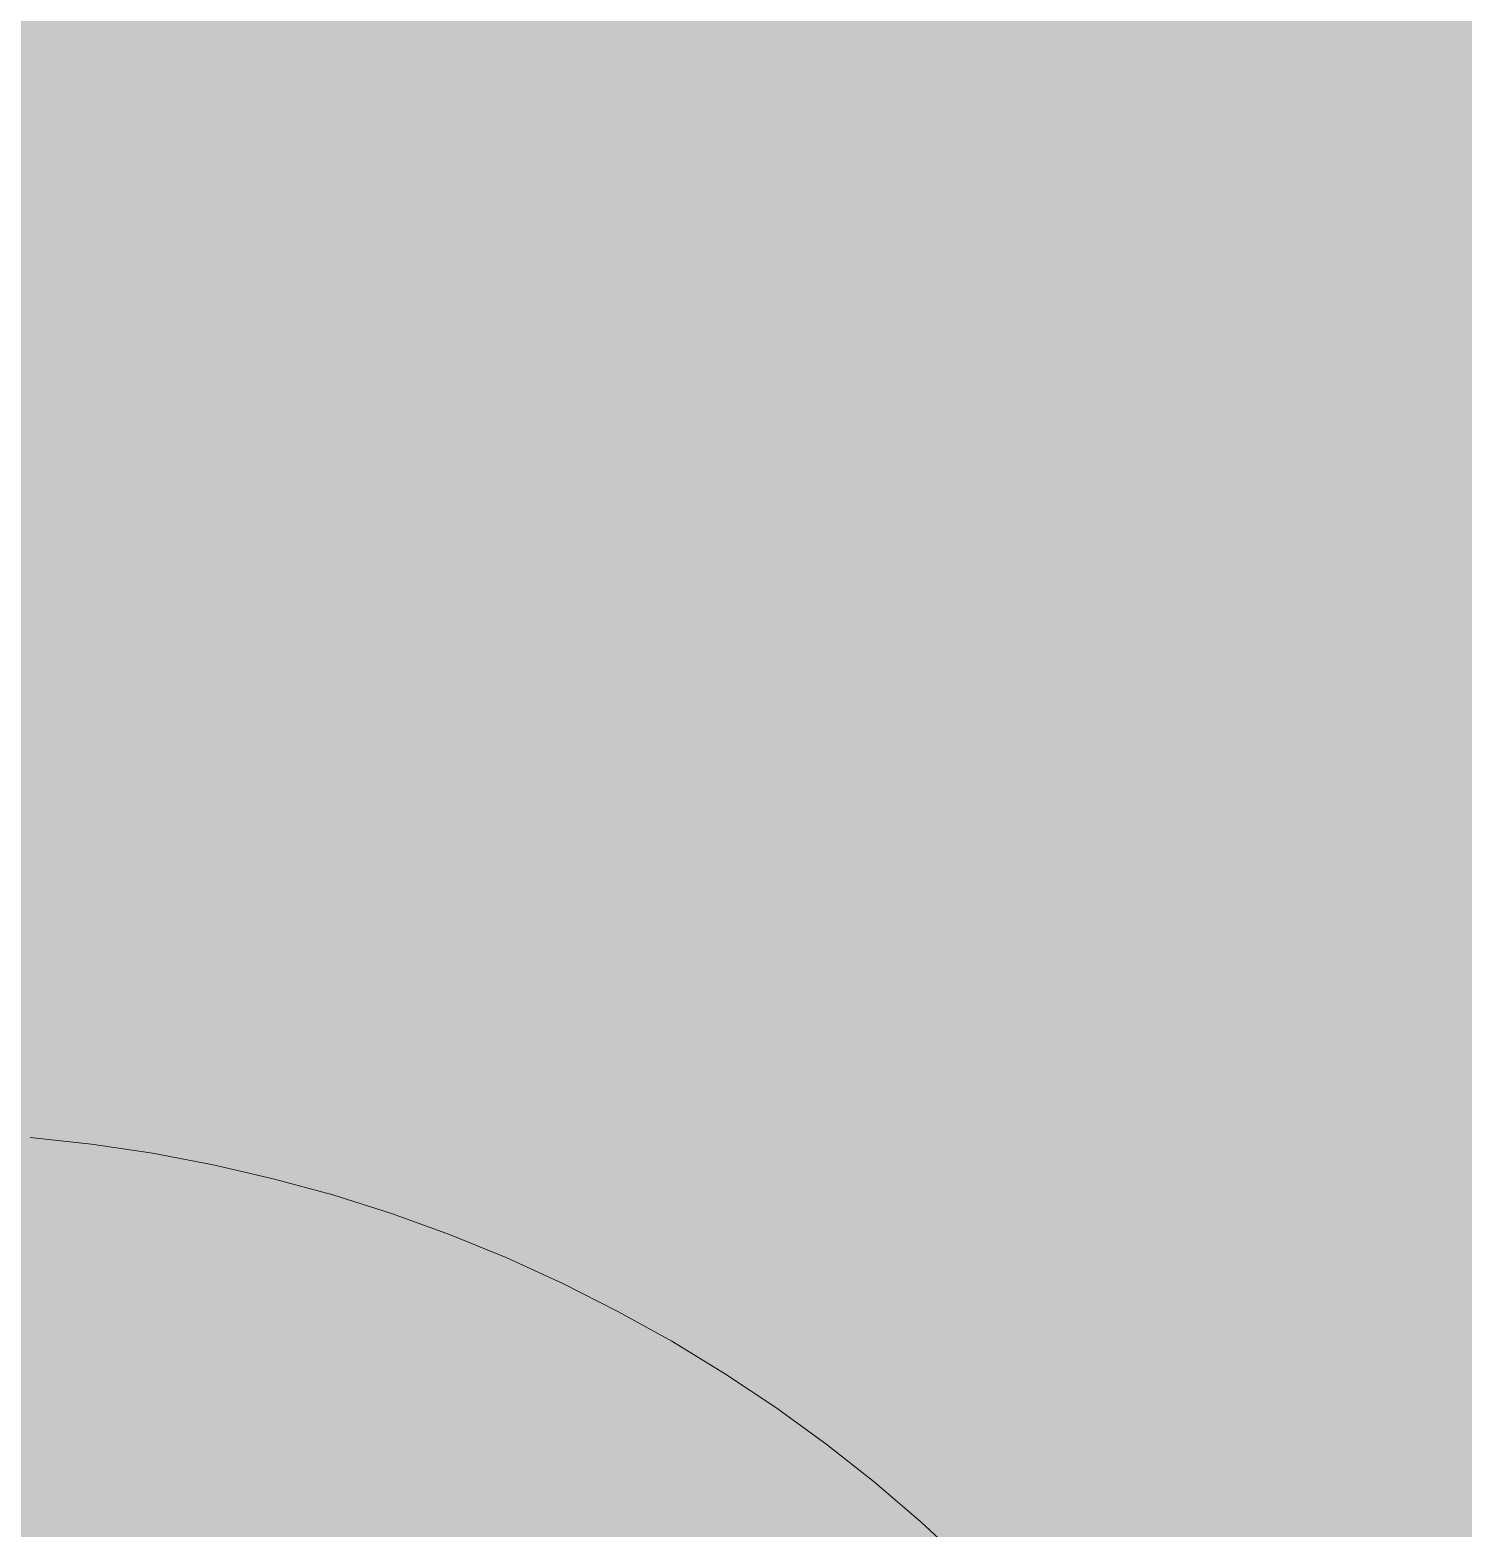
# Model space of a CAD drawing. Header units: millimetres. Extents: x 632 to 546626, y -3890 to 22200.
# Drawn here: x 389769.731 to 389773.454, y 16887.48 to 16891.371 of the extents above; entities that cross this region are included whole.
import ezdxf

# ---------------------------------------------------------------- set-up
doc = ezdxf.new("R2010")
doc.units = ezdxf.units.MM
doc.layers.add('A-270-M_ROOF', color=132, linetype='Continuous', lineweight=13)
doc.layers.add('A-770-ME_FFE_SA', color=91, linetype='Continuous', lineweight=13)

# ---------------------------------------------------------------- blocks, each defined once
blk = doc.blocks.new('Static Line_Sayfa_Metal Deck_Pan Mount - Up to 15 _ pitch - Max 2 Users-1845519-S6_501-SECTION A6')
at = {"layer": 'A-770-ME_FFE_SA', "lineweight": 5, "transparency": 33554432}
for points in [[(4567736.1194, 16883.1307), (4567740.3464, 16931.4452), (4567541.1074, 16948.8763), (4567536.8805, 16900.5619), (4567715.6604, 16884.9207)], [(4567736.1194, 16883.1307), (4567740.3464, 16931.4452), (4567541.1074, 16948.8763), (4567536.8805, 16900.5619), (4567715.6604, 16884.9207)], [(4567736.1194, 16883.1307), (4567740.3464, 16931.4452), (4567541.1074, 16948.8763), (4567536.8805, 16900.5619), (4567715.6604, 16884.9207)], [(4567736.1194, 16883.1307), (4567740.3464, 16931.4452), (4567541.1074, 16948.8763), (4567536.8805, 16900.5619), (4567715.6604, 16884.9207)], [(4567736.1194, 16883.1307), (4567740.3464, 16931.4452), (4567541.1074, 16948.8763), (4567536.8805, 16900.5619), (4567715.6604, 16884.9207)], [(4567736.1194, 16883.1307), (4567740.3464, 16931.4452), (4567541.1074, 16948.8763), (4567536.8805, 16900.5619), (4567715.6604, 16884.9207)], [(4567736.1194, 16883.1307), (4567740.3464, 16931.4452), (4567541.1074, 16948.8763), (4567536.8805, 16900.5619), (4567715.6604, 16884.9207)], [(4567736.1194, 16883.1307), (4567740.3464, 16931.4452), (4567541.1074, 16948.8763), (4567536.8805, 16900.5619), (4567715.6604, 16884.9207)], [(4567736.1194, 16883.1307), (4567740.3464, 16931.4452), (4567541.1075, 16948.8763), (4567536.8805, 16900.5619), (4567715.6604, 16884.9207)], [(4567736.1194, 16883.1307), (4567740.3464, 16931.4452), (4567541.1074, 16948.8763), (4567536.8805, 16900.5619), (4567715.6604, 16884.9207)], [(4567735.9451, 16881.1383), (4567740.1721, 16929.4528), (4567540.9331, 16946.8839), (4567536.7062, 16898.5695), (4567715.6604, 16882.913)], [(4567735.9451, 16881.1383), (4567740.1721, 16929.4528), (4567540.9331, 16946.8839), (4567536.7062, 16898.5695), (4567715.6604, 16882.913)], [(4567735.9451, 16881.1383), (4567740.1721, 16929.4528), (4567540.9331, 16946.8839), (4567536.7062, 16898.5695), (4567715.6604, 16882.913)], [(4567735.9451, 16881.1383), (4567740.1721, 16929.4528), (4567540.9331, 16946.8839), (4567536.7062, 16898.5695), (4567715.6604, 16882.913)], [(4567735.9451, 16881.1383), (4567740.1721, 16929.4528), (4567540.9331, 16946.8839), (4567536.7062, 16898.5695), (4567715.6604, 16882.913)], [(4567735.9451, 16881.1383), (4567740.1721, 16929.4528), (4567540.9331, 16946.8839), (4567536.7062, 16898.5695), (4567715.6604, 16882.913)], [(4567735.9451, 16881.1383), (4567740.1721, 16929.4528), (4567540.9331, 16946.8839), (4567536.7062, 16898.5695), (4567715.6604, 16882.913)], [(4567735.9451, 16881.1383), (4567740.1721, 16929.4528), (4567540.9331, 16946.8839), (4567536.7062, 16898.5695), (4567715.6604, 16882.913)], [(4567735.9451, 16881.1383), (4567740.1721, 16929.4528), (4567540.9331, 16946.8839), (4567536.7062, 16898.5695), (4567715.6604, 16882.913)], [(4567735.9451, 16881.1383), (4567740.1721, 16929.4528), (4567540.9331, 16946.8839), (4567536.7062, 16898.5695), (4567715.6604, 16882.913)]]:
    blk.add_hatch(color=256, dxfattribs=at).paths.add_polyline_path(points)
at = {"layer": 'A-770-ME_FFE_SA', "lineweight": 5}
for p, q in [((4567727.2852, 16888.4936), (4567727.4446, 16888.4764)), ((4567727.2852, 16888.4936), (4567727.4446, 16888.4764)), ((4567727.2852, 16888.4936), (4567727.4446, 16888.4764)), ((4567727.2852, 16888.4936), (4567727.4446, 16888.4764)), ((4567727.2852, 16888.4936), (4567727.4446, 16888.4764)), ((4567727.2852, 16888.4936), (4567727.4446, 16888.4764)), ((4567727.2852, 16888.4936), (4567727.4446, 16888.4764)), ((4567727.2852, 16888.4936), (4567727.4446, 16888.4764)), ((4567727.2852, 16888.4936), (4567727.4446, 16888.4764)), ((4567727.2852, 16888.4936), (4567727.4446, 16888.4764)), ((4567727.2852, 16888.4936), (4567727.4446, 16888.4764)), ((4567727.4446, 16888.4764), (4567727.6031, 16888.4529)), ((4567727.4446, 16888.4764), (4567727.6031, 16888.4529)), ((4567727.4446, 16888.4764), (4567727.6031, 16888.4529)), ((4567727.4446, 16888.4764), (4567727.6031, 16888.4529)), ((4567727.4446, 16888.4764), (4567727.6031, 16888.4529)), ((4567727.4446, 16888.4764), (4567727.6031, 16888.4529)), ((4567727.4446, 16888.4764), (4567727.6031, 16888.4529)), ((4567727.4446, 16888.4764), (4567727.6031, 16888.4529)), ((4567727.4446, 16888.4764), (4567727.6031, 16888.4529)), ((4567727.4446, 16888.4764), (4567727.6031, 16888.4529)), ((4567727.4446, 16888.4764), (4567727.6031, 16888.4529)), ((4567727.6031, 16888.4529), (4567727.7606, 16888.423)), ((4567727.6031, 16888.4529), (4567727.7606, 16888.423)), ((4567727.6031, 16888.4529), (4567727.7606, 16888.423)), ((4567727.6031, 16888.4529), (4567727.7606, 16888.423)), ((4567727.6031, 16888.4529), (4567727.7606, 16888.423)), ((4567727.6031, 16888.4529), (4567727.7606, 16888.423)), ((4567727.6031, 16888.4529), (4567727.7606, 16888.423)), ((4567727.6031, 16888.4529), (4567727.7606, 16888.423)), ((4567727.6031, 16888.4529), (4567727.7606, 16888.423)), ((4567727.6031, 16888.4529), (4567727.7606, 16888.423)), ((4567727.7606, 16888.423), (4567727.9168, 16888.3869)), ((4567727.7606, 16888.423), (4567727.9168, 16888.3869)), ((4567727.7606, 16888.423), (4567727.9168, 16888.3869)), ((4567727.7606, 16888.423), (4567727.9168, 16888.3869)), ((4567727.7606, 16888.423), (4567727.9168, 16888.3869)), ((4567727.7606, 16888.423), (4567727.9168, 16888.3869)), ((4567727.7606, 16888.423), (4567727.9168, 16888.3869)), ((4567727.7606, 16888.423), (4567727.9168, 16888.3869)), ((4567727.7606, 16888.423), (4567727.9168, 16888.3869)), ((4567727.7606, 16888.423), (4567727.9168, 16888.3869)), ((4567727.9168, 16888.3869), (4567728.0714, 16888.3446)), ((4567727.9168, 16888.3869), (4567728.0714, 16888.3446)), ((4567727.9168, 16888.3869), (4567728.0714, 16888.3446)), ((4567727.9168, 16888.3869), (4567728.0714, 16888.3446)), ((4567727.9168, 16888.3869), (4567728.0714, 16888.3446)), ((4567727.9168, 16888.3869), (4567728.0714, 16888.3446)), ((4567727.9168, 16888.3869), (4567728.0714, 16888.3446)), ((4567727.9168, 16888.3869), (4567728.0714, 16888.3446)), ((4567727.9168, 16888.3869), (4567728.0714, 16888.3446)), ((4567727.9168, 16888.3869), (4567728.0714, 16888.3446)), ((4567728.0714, 16888.3446), (4567728.2241, 16888.2961)), ((4567728.0714, 16888.3446), (4567728.2241, 16888.2961)), ((4567728.0714, 16888.3446), (4567728.2241, 16888.2961)), ((4567728.0714, 16888.3446), (4567728.2241, 16888.2961)), ((4567728.0714, 16888.3446), (4567728.2241, 16888.2961)), ((4567728.0714, 16888.3446), (4567728.2241, 16888.2961)), ((4567728.0714, 16888.3446), (4567728.2241, 16888.2961)), ((4567728.0714, 16888.3446), (4567728.2241, 16888.2961)), ((4567728.0714, 16888.3446), (4567728.2241, 16888.2961)), ((4567728.0714, 16888.3446), (4567728.2241, 16888.2961)), ((4567728.0714, 16888.3446), (4567728.2241, 16888.2961)), ((4567728.2241, 16888.2961), (4567728.3749, 16888.2416)), ((4567728.2241, 16888.2961), (4567728.3749, 16888.2416)), ((4567728.2241, 16888.2961), (4567728.3749, 16888.2416)), ((4567728.2241, 16888.2961), (4567728.3749, 16888.2416)), ((4567728.2241, 16888.2961), (4567728.3749, 16888.2416)), ((4567728.2241, 16888.2961), (4567728.3749, 16888.2416)), ((4567728.2241, 16888.2961), (4567728.3749, 16888.2416)), ((4567728.2241, 16888.2961), (4567728.3749, 16888.2416)), ((4567728.2241, 16888.2961), (4567728.3749, 16888.2416)), ((4567728.2241, 16888.2961), (4567728.3749, 16888.2416)), ((4567728.3749, 16888.2416), (4567728.5233, 16888.181)), ((4567728.3749, 16888.2416), (4567728.5233, 16888.181)), ((4567728.3749, 16888.2416), (4567728.5233, 16888.181)), ((4567728.3749, 16888.2416), (4567728.5233, 16888.181)), ((4567728.3749, 16888.2416), (4567728.5233, 16888.181)), ((4567728.3749, 16888.2416), (4567728.5233, 16888.181)), ((4567728.3749, 16888.2416), (4567728.5233, 16888.181)), ((4567728.3749, 16888.2416), (4567728.5233, 16888.181)), ((4567728.3749, 16888.2416), (4567728.5233, 16888.181)), ((4567728.3749, 16888.2416), (4567728.5233, 16888.181)), ((4567728.3749, 16888.2416), (4567728.5233, 16888.181)), ((4567728.5233, 16888.181), (4567728.6691, 16888.1146)), ((4567728.5233, 16888.181), (4567728.6691, 16888.1146)), ((4567728.5233, 16888.181), (4567728.6691, 16888.1146)), ((4567728.5233, 16888.181), (4567728.6691, 16888.1146)), ((4567728.5233, 16888.181), (4567728.6691, 16888.1146)), ((4567728.5233, 16888.181), (4567728.6691, 16888.1146)), ((4567728.5233, 16888.181), (4567728.6691, 16888.1146)), ((4567728.5233, 16888.181), (4567728.6691, 16888.1146)), ((4567728.5233, 16888.181), (4567728.6691, 16888.1146)), ((4567728.5233, 16888.181), (4567728.6691, 16888.1146)), ((4567728.5233, 16888.181), (4567728.6691, 16888.1146)), ((4567728.6691, 16888.1146), (4567728.8122, 16888.0424)), ((4567728.6691, 16888.1146), (4567728.8122, 16888.0424)), ((4567728.6691, 16888.1146), (4567728.8122, 16888.0424)), ((4567728.6691, 16888.1146), (4567728.8122, 16888.0424)), ((4567728.6691, 16888.1146), (4567728.8122, 16888.0424)), ((4567728.6691, 16888.1146), (4567728.8122, 16888.0424)), ((4567728.6691, 16888.1146), (4567728.8122, 16888.0424)), ((4567728.6691, 16888.1146), (4567728.8122, 16888.0424)), ((4567728.6691, 16888.1146), (4567728.8122, 16888.0424)), ((4567728.6691, 16888.1146), (4567728.8122, 16888.0424)), ((4567728.6691, 16888.1146), (4567728.8122, 16888.0424)), ((4567728.6692, 16888.1146), (4567728.8123, 16888.0424)), ((4567728.8122, 16888.0424), (4567728.9523, 16887.9646)), ((4567728.8122, 16888.0424), (4567728.9523, 16887.9646)), ((4567728.8122, 16888.0424), (4567728.9523, 16887.9646)), ((4567728.8122, 16888.0424), (4567728.9523, 16887.9646)), ((4567728.8122, 16888.0424), (4567728.9523, 16887.9646)), ((4567728.8122, 16888.0424), (4567728.9523, 16887.9646)), ((4567728.8122, 16888.0424), (4567728.9523, 16887.9646)), ((4567728.8122, 16888.0424), (4567728.9523, 16887.9646)), ((4567728.8122, 16888.0424), (4567728.9523, 16887.9646)), ((4567728.8122, 16888.0424), (4567728.9523, 16887.9646)), ((4567728.9523, 16887.9646), (4567729.0892, 16887.8812)), ((4567728.9523, 16887.9646), (4567729.0892, 16887.8812)), ((4567728.9523, 16887.9646), (4567729.0892, 16887.8812)), ((4567728.9523, 16887.9646), (4567729.0892, 16887.8812)), ((4567728.9523, 16887.9646), (4567729.0892, 16887.8812)), ((4567728.9523, 16887.9646), (4567729.0892, 16887.8812)), ((4567728.9523, 16887.9646), (4567729.0892, 16887.8812)), ((4567728.9523, 16887.9646), (4567729.0892, 16887.8812)), ((4567728.9523, 16887.9646), (4567729.0892, 16887.8812)), ((4567728.9523, 16887.9646), (4567729.0892, 16887.8812)), ((4567729.0892, 16887.8812), (4567729.2226, 16887.7923)), ((4567729.0892, 16887.8812), (4567729.2226, 16887.7923)), ((4567729.0892, 16887.8812), (4567729.2226, 16887.7923)), ((4567729.0892, 16887.8812), (4567729.2226, 16887.7923)), ((4567729.0892, 16887.8812), (4567729.2226, 16887.7923)), ((4567729.0892, 16887.8812), (4567729.2226, 16887.7923)), ((4567729.0892, 16887.8812), (4567729.2226, 16887.7923)), ((4567729.0892, 16887.8812), (4567729.2226, 16887.7923)), ((4567729.0892, 16887.8812), (4567729.2226, 16887.7923)), ((4567729.0892, 16887.8812), (4567729.2227, 16887.7923)), ((4567729.0892, 16887.8812), (4567729.2226, 16887.7923)), ((4567729.2226, 16887.7923), (4567729.3524, 16887.6983)), ((4567729.2226, 16887.7923), (4567729.3524, 16887.6983)), ((4567729.2226, 16887.7923), (4567729.3524, 16887.6983)), ((4567729.2226, 16887.7923), (4567729.3524, 16887.6983)), ((4567729.2226, 16887.7923), (4567729.3524, 16887.6983)), ((4567729.2226, 16887.7923), (4567729.3524, 16887.6983)), ((4567729.2226, 16887.7923), (4567729.3524, 16887.6983)), ((4567729.2226, 16887.7923), (4567729.3524, 16887.6983)), ((4567729.2226, 16887.7923), (4567729.3524, 16887.6983)), ((4567729.2226, 16887.7923), (4567729.3524, 16887.6983)), ((4567729.2227, 16887.7923), (4567729.3524, 16887.6983)), ((4567729.3524, 16887.6983), (4567729.4783, 16887.5991)), ((4567729.3524, 16887.6983), (4567729.4783, 16887.5991)), ((4567729.3524, 16887.6983), (4567729.4783, 16887.5991)), ((4567729.3524, 16887.6983), (4567729.4783, 16887.5991)), ((4567729.3524, 16887.6983), (4567729.4783, 16887.5991)), ((4567729.3524, 16887.6983), (4567729.4783, 16887.5991)), ((4567729.3524, 16887.6983), (4567729.4783, 16887.5991)), ((4567729.3524, 16887.6983), (4567729.4783, 16887.5991)), ((4567729.3524, 16887.6983), (4567729.4783, 16887.5991)), ((4567729.3524, 16887.6983), (4567729.4783, 16887.5991)), ((4567729.3524, 16887.6983), (4567729.4783, 16887.5991)), ((4567729.4783, 16887.5991), (4567729.6002, 16887.4949)), ((4567729.4783, 16887.5991), (4567729.6002, 16887.4949)), ((4567729.4783, 16887.5991), (4567729.6002, 16887.4949)), ((4567729.4783, 16887.5991), (4567729.6002, 16887.4949)), ((4567729.4783, 16887.5991), (4567729.6002, 16887.4949)), ((4567729.4783, 16887.5991), (4567729.6002, 16887.4949)), ((4567729.4783, 16887.5991), (4567729.6002, 16887.4949)), ((4567729.4783, 16887.5991), (4567729.6002, 16887.4949)), ((4567729.4783, 16887.5991), (4567729.6002, 16887.4949)), ((4567729.4783, 16887.5991), (4567729.6002, 16887.4949)), ((4567729.4783, 16887.5991), (4567729.6002, 16887.4949)), ((4567729.6002, 16887.4949), (4567729.7177, 16887.386)), ((4567729.6002, 16887.4949), (4567729.7177, 16887.386)), ((4567729.6002, 16887.4949), (4567729.7177, 16887.386)), ((4567729.6002, 16887.4949), (4567729.7177, 16887.386)), ((4567729.6002, 16887.4949), (4567729.7177, 16887.386)), ((4567729.6002, 16887.4949), (4567729.7177, 16887.386)), ((4567729.6002, 16887.4949), (4567729.7177, 16887.386)), ((4567729.6002, 16887.4949), (4567729.7177, 16887.386)), ((4567729.6002, 16887.4949), (4567729.7177, 16887.386)), ((4567729.6002, 16887.4949), (4567729.7177, 16887.386))]:
    blk.add_line(p, q, dxfattribs=at)
at = {"layer": 'A-770-ME_FFE_SA', "lineweight": 5, "flags": 128}
for points in [[(4567727.2852, 16888.4936), (4567727.4446, 16888.4764), (4567727.6031, 16888.4529), (4567727.7606, 16888.423), (4567727.9168, 16888.3869), (4567728.0714, 16888.3446), (4567728.2241, 16888.2961), (4567728.3749, 16888.2416), (4567728.5233, 16888.181), (4567728.6691, 16888.1146), (4567728.8122, 16888.0424), (4567728.9523, 16887.9646), (4567729.0892, 16887.8812), (4567729.2226, 16887.7923), (4567729.3524, 16887.6983), (4567729.4783, 16887.5991), (4567729.6002, 16887.4949), (4567729.7177, 16887.386)], [(4567727.2852, 16888.4936), (4567727.4446, 16888.4764), (4567727.6031, 16888.4529), (4567727.7606, 16888.423), (4567727.9168, 16888.3869), (4567728.0714, 16888.3446), (4567728.2241, 16888.2961), (4567728.3749, 16888.2416), (4567728.5233, 16888.181), (4567728.6691, 16888.1146), (4567728.8122, 16888.0424), (4567728.9523, 16887.9646), (4567729.0892, 16887.8812), (4567729.2226, 16887.7923), (4567729.3524, 16887.6983), (4567729.4783, 16887.5991), (4567729.6002, 16887.4949), (4567729.7177, 16887.386)], [(4567727.2852, 16888.4936), (4567727.4446, 16888.4764), (4567727.6031, 16888.4529), (4567727.7606, 16888.423), (4567727.9168, 16888.3869), (4567728.0714, 16888.3446), (4567728.2241, 16888.2961), (4567728.3749, 16888.2416)], [(4567727.2852, 16888.4936), (4567727.4446, 16888.4764), (4567727.6031, 16888.4529), (4567727.7606, 16888.423), (4567727.9168, 16888.3869), (4567728.0714, 16888.3446), (4567728.2241, 16888.2961), (4567728.3749, 16888.2416), (4567728.5233, 16888.181), (4567728.6691, 16888.1146), (4567728.8122, 16888.0424), (4567728.9523, 16887.9646), (4567729.0892, 16887.8812), (4567729.2226, 16887.7923), (4567729.3524, 16887.6983), (4567729.4783, 16887.5991), (4567729.6002, 16887.4949), (4567729.7177, 16887.386)], [(4567727.2852, 16888.4936), (4567727.4446, 16888.4764), (4567727.6031, 16888.4529), (4567727.7606, 16888.423), (4567727.9168, 16888.3869), (4567728.0714, 16888.3446), (4567728.2241, 16888.2961), (4567728.3749, 16888.2416), (4567728.5233, 16888.181), (4567728.6691, 16888.1146), (4567728.8122, 16888.0424), (4567728.9523, 16887.9646), (4567729.0892, 16887.8812), (4567729.2226, 16887.7923), (4567729.3524, 16887.6983), (4567729.4783, 16887.5991), (4567729.6002, 16887.4949), (4567729.7177, 16887.386)], [(4567727.2852, 16888.4936), (4567727.4446, 16888.4764), (4567727.6031, 16888.4529), (4567727.7606, 16888.423), (4567727.9168, 16888.3869), (4567728.0714, 16888.3446), (4567728.2241, 16888.2961), (4567728.3749, 16888.2416), (4567728.5233, 16888.181), (4567728.6691, 16888.1146), (4567728.8122, 16888.0424), (4567728.9523, 16887.9646), (4567729.0892, 16887.8812), (4567729.2226, 16887.7923), (4567729.3524, 16887.6983), (4567729.4783, 16887.5991), (4567729.6002, 16887.4949), (4567729.7177, 16887.386)], [(4567727.2852, 16888.4936), (4567727.4446, 16888.4764), (4567727.6031, 16888.4529)], [(4567727.2852, 16888.4936), (4567727.4446, 16888.4764), (4567727.6031, 16888.4529), (4567727.7606, 16888.423), (4567727.9168, 16888.3869), (4567728.0714, 16888.3446), (4567728.2241, 16888.2961), (4567728.3749, 16888.2416), (4567728.5233, 16888.181), (4567728.6692, 16888.1146), (4567728.8123, 16888.0424), (4567728.9524, 16887.9646), (4567729.0892, 16887.8812)], [(4567727.2852, 16888.4936), (4567727.4446, 16888.4764), (4567727.6031, 16888.4529), (4567727.7606, 16888.423), (4567727.9168, 16888.3869), (4567728.0714, 16888.3446), (4567728.2241, 16888.2961), (4567728.3749, 16888.2416), (4567728.5233, 16888.181), (4567728.6691, 16888.1146), (4567728.8122, 16888.0424), (4567728.9523, 16887.9646), (4567729.0892, 16887.8812), (4567729.2226, 16887.7923), (4567729.3524, 16887.6983), (4567729.4783, 16887.5991), (4567729.6002, 16887.4949), (4567729.7177, 16887.386)], [(4567727.6031, 16888.4529), (4567727.7606, 16888.423), (4567727.9168, 16888.3869), (4567728.0714, 16888.3446), (4567728.2241, 16888.2961), (4567728.3749, 16888.2416), (4567728.5233, 16888.181)], [(4567727.6031, 16888.4529), (4567727.7606, 16888.423), (4567727.9168, 16888.3869), (4567728.0714, 16888.3446)], [(4567728.2241, 16888.2961), (4567728.3749, 16888.2416), (4567728.5233, 16888.181), (4567728.6692, 16888.1146)], [(4567728.5233, 16888.181), (4567728.6691, 16888.1146), (4567728.8122, 16888.0424), (4567728.9523, 16887.9646), (4567729.0892, 16887.8812), (4567729.2226, 16887.7923), (4567729.3524, 16887.6983), (4567729.4783, 16887.5991), (4567729.6002, 16887.4949)], [(4567728.8122, 16888.0424), (4567728.9523, 16887.9646), (4567729.0892, 16887.8812)], [(4567728.8123, 16888.0424), (4567728.9524, 16887.9646), (4567729.0892, 16887.8812), (4567729.2227, 16887.7923), (4567729.3524, 16887.6983), (4567729.4783, 16887.5991), (4567729.6002, 16887.4949), (4567729.7177, 16887.386)], [(4567729.0892, 16887.8812), (4567729.2226, 16887.7923), (4567729.3524, 16887.6983), (4567729.4783, 16887.5991), (4567729.6002, 16887.4949), (4567729.7177, 16887.386), (4567729.8309, 16887.2725)], [(4567729.6002, 16887.4949), (4567729.7177, 16887.386), (4567729.8309, 16887.2725), (4567729.9394, 16887.1545), (4567730.0431, 16887.0322)], [(4567729.6002, 16887.4949), (4567729.7177, 16887.386), (4567729.8309, 16887.2725)]]:
    blk.add_lwpolyline(points, dxfattribs=at)
blk = doc.blocks.new('25021-APA-ZZ-ZZ-M3-AR-000001_V3_rvt-6-S6_501-SECTION A6')
at = {"layer": 'A-270-M_ROOF', "transparency": 33554432}
blk.add_hatch(color=9, dxfattribs=at).paths.add_polyline_path([(4535648.8231, 15720.3831), (4558304.6143, 17702.508), (4578095.6143, 15971.0199), (4578095.6143, 16011.1727), (4558304.6143, 17742.6608), (4535648.8231, 15760.5359)])
at = {"layer": 'A-770-ME_FFE_SA', "color": 53, "lineweight": 5}
blk.add_blockref('Static Line_Sayfa_Metal Deck_Pan Mount - Up to 15 _ pitch - Max 2 Users-1845519-S6_501-SECTION A6', (0, 0), dxfattribs=at)

msp = doc.modelspace()

# ---------------------------------------------------------------- block references
at = {"color": 10, "lineweight": 5}
msp.add_blockref('25021-APA-ZZ-ZZ-M3-AR-000001_V3_rvt-6-S6_501-SECTION A6', (-4177957.5538, 0), dxfattribs=at)

doc.saveas('drawing.dxf')
